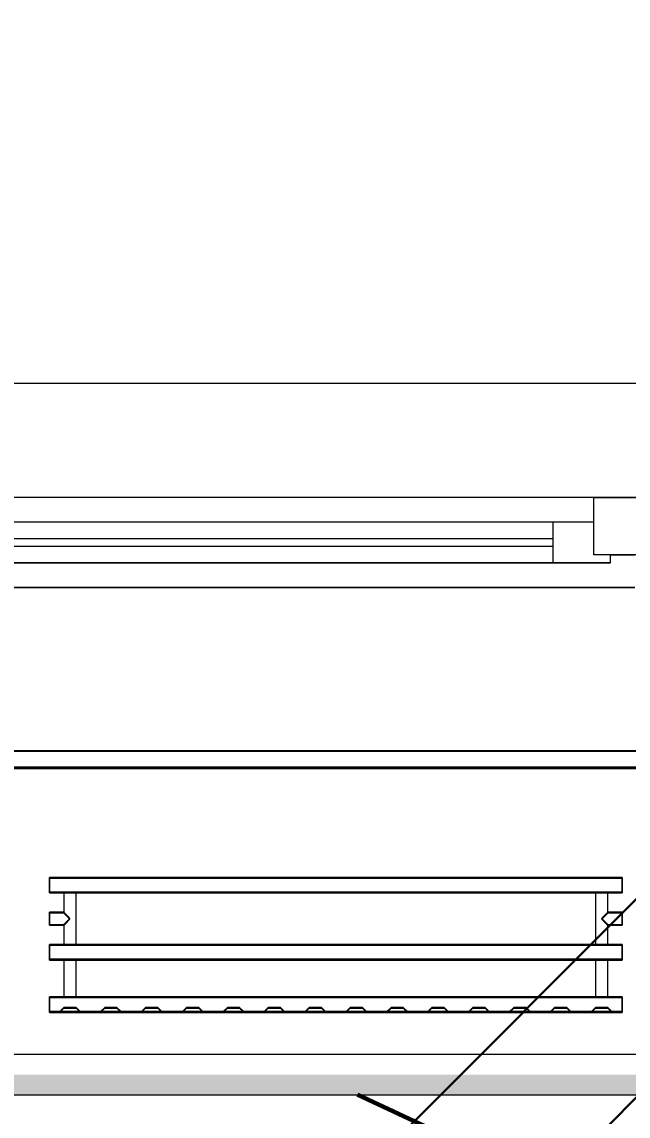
# Model space of a CAD drawing. Header units: millimetres. Extents: x -164500 to 426394, y -23753 to 102118.
# Drawn here: x 197663 to 198404, y 26452 to 27791 of the extents above; entities that cross this region are included whole.
import ezdxf
from ezdxf import colors
from ezdxf.entities.mleader import LeaderData, LeaderLine
from ezdxf.math import Vec2, Vec3

# ---------------------------------------------------------------- set-up
doc = ezdxf.new("R2010")
doc.units = ezdxf.units.MM
for name, color, linetype, lineweight in [('0) шлифовка', 5, 'Continuous', 60), ('5.1) Л-4  Линолеум спортзал', 140, 'Continuous', 30), ('5.3) Линолем обрезка', 100, 'Continuous', 30), ('9.1) Рулон', 30, 'Continuous', 30), ('A-GLAZ', 7, 'Continuous', 9), ('A-GLAZ-1', 7, 'Continuous', 5), ('A-WALL', 7, 'Continuous', 5), ('I-WALL', 7, 'Continuous', 5)]:
    doc.layers.add(name, color=color, linetype=linetype, lineweight=lineweight)
doc.layers.add('2) защита вин плитк', color=6, linetype='Continuous')
doc.layers.add('3.2.1) Нал-ой пол 4 вып', color=3, linetype='Continuous')
doc.layers.add('A-AREA-PATT-2', color=7, linetype='Continuous', lineweight=5, true_color=0xcde0ef, transparency=1)
doc.layers.add('M-EQPM-1', color=7, linetype='Continuous', lineweight=9, true_color=0xb2b2b2)
doc.styles.get("Standard").update_dxf_attribs({"font": 'ГОСТ тип А.ttf'})
doc.styles.add('СПДС', font='ГОСТ тип А.ttf', dxfattribs={"width": 0.9})
doc.dimstyles.new('ISO-25', dxfattribs={"dimtxt": 2.5, "dimasz": 2.5, "dimexe": 1.25, "dimexo": 0.625, "dimtad": 1, "dimtxsty": 'Standard', "dimcen": 2.5, "dimadec": 0, "dimazin": 0, "dimtfac": 1, "dimtmove": 0, "dimatfit": 3, "dimfxl": 1, "dimarcsym": 0})
pattern_1 = [(45, (205553.1, 26879), (-1347.04, 1347.04), [])]

# ---------------------------------------------------------------- blocks, each defined once
blk = doc.blocks.new('radiator_prado_classic_z_tip_30_po exemplyaru - Classic Z Тип 30-500-V454-Объем проектирования 2 этажа')
at = {"layer": 'M-EQPM-1'}
for p, q in [((0, 228), (0, 210)), ((700, 228), (0, 228)), ((0, 210), (0, 228)), ((0, 228), (12.5, 228)), ((12.5, 228), (37.5, 228)), ((37.5, 228), (12.5, 228)), ((12.5, 228), (37.5, 228)), ((12.5, 228), (17.5, 223)), ((12.5, 228), (17.5, 223)), ((32.5, 223), (37.5, 228)), ((37.5, 228), (32.5, 223)), ((37.5, 228), (62.5, 228)), ((62.5, 228), (87.5, 228)), ((87.5, 228), (62.5, 228)), ((62.5, 228), (87.5, 228)), ((62.5, 228), (67.5, 223)), ((62.5, 228), (67.5, 223)), ((82.5, 223), (87.5, 228)), ((87.5, 228), (82.5, 223)), ((87.5, 228), (112.5, 228)), ((112.5, 228), (137.5, 228)), ((137.5, 228), (112.5, 228)), ((112.5, 228), (137.5, 228)), ((112.5, 228), (117.5, 223)), ((112.5, 228), (117.5, 223)), ((132.5, 223), (137.5, 228)), ((137.5, 228), (132.5, 223)), ((137.5, 228), (162.5, 228)), ((162.5, 228), (187.5, 228)), ((187.5, 228), (162.5, 228)), ((162.5, 228), (187.5, 228)), ((162.5, 228), (167.5, 223)), ((162.5, 228), (167.5, 223)), ((182.5, 223), (187.5, 228)), ((187.5, 228), (182.5, 223)), ((187.5, 228), (212.5, 228)), ((212.5, 228), (237.5, 228)), ((237.5, 228), (212.5, 228)), ((212.5, 228), (237.5, 228)), ((212.5, 228), (217.5, 223)), ((212.5, 228), (217.5, 223)), ((232.5, 223), (237.5, 228)), ((237.5, 228), (232.5, 223)), ((237.5, 228), (262.5, 228)), ((262.5, 228), (287.5, 228)), ((287.5, 228), (262.5, 228)), ((262.5, 228), (287.5, 228)), ((262.5, 228), (267.5, 223)), ((262.5, 228), (267.5, 223)), ((282.5, 223), (287.5, 228)), ((287.5, 228), (282.5, 223)), ((287.5, 228), (312.5, 228)), ((312.5, 228), (337.5, 228)), ((337.5, 228), (312.5, 228)), ((312.5, 228), (337.5, 228)), ((312.5, 228), (317.5, 223)), ((312.5, 228), (317.5, 223)), ((332.5, 223), (337.5, 228)), ((337.5, 228), (332.5, 223)), ((337.5, 228), (362.5, 228)), ((362.5, 228), (387.5, 228)), ((387.5, 228), (362.5, 228)), ((362.5, 228), (387.5, 228)), ((362.5, 228), (367.5, 223)), ((362.5, 228), (367.5, 223)), ((382.5, 223), (387.5, 228)), ((387.5, 228), (382.5, 223)), ((387.5, 228), (412.5, 228)), ((412.5, 228), (437.5, 228)), ((437.5, 228), (412.5, 228)), ((412.5, 228), (437.5, 228)), ((412.5, 228), (417.5, 223)), ((412.5, 228), (417.5, 223)), ((432.5, 223), (437.5, 228)), ((437.5, 228), (432.5, 223)), ((437.5, 228), (462.5, 228)), ((462.5, 228), (487.5, 228)), ((487.5, 228), (462.5, 228)), ((462.5, 228), (487.5, 228)), ((462.5, 228), (467.5, 223)), ((462.5, 228), (467.5, 223)), ((482.5, 223), (487.5, 228)), ((487.5, 228), (482.5, 223)), ((487.5, 228), (512.5, 228)), ((512.5, 228), (537.5, 228)), ((537.5, 228), (512.5, 228)), ((512.5, 228), (537.5, 228)), ((512.5, 228), (517.5, 223)), ((512.5, 228), (517.5, 223)), ((532.5, 223), (537.5, 228)), ((537.5, 228), (532.5, 223)), ((537.5, 228), (562.5, 228)), ((562.5, 228), (587.5, 228)), ((587.5, 228), (562.5, 228)), ((562.5, 228), (587.5, 228)), ((562.5, 228), (567.5, 223)), ((562.5, 228), (567.5, 223)), ((582.5, 223), (587.5, 228)), ((587.5, 228), (582.5, 223)), ((587.5, 228), (612.5, 228)), ((612.5, 228), (637.5, 228)), ((637.5, 228), (612.5, 228)), ((612.5, 228), (637.5, 228)), ((612.5, 228), (617.5, 223)), ((617.5, 223), (612.5, 228)), ((632.5, 223), (637.5, 228)), ((637.5, 228), (632.5, 223)), ((637.5, 228), (662.5, 228)), ((662.5, 228), (687.5, 228)), ((687.5, 228), (662.5, 228)), ((662.5, 228), (687.5, 228)), ((662.5, 228), (667.5, 223)), ((662.5, 228), (667.5, 223)), ((682.5, 223), (687.5, 228)), ((687.5, 228), (682.5, 223)), ((687.5, 228), (700, 228)), ((700, 210), (700, 228)), ((700, 228), (700, 210)), ((32.5, 223), (17.5, 223)), ((17.5, 223), (32.5, 223)), ((82.5, 223), (67.5, 223)), ((67.5, 223), (82.5, 223)), ((132.5, 223), (117.5, 223)), ((117.5, 223), (132.5, 223)), ((182.5, 223), (167.5, 223)), ((167.5, 223), (182.5, 223)), ((232.5, 223), (217.5, 223)), ((217.5, 223), (232.5, 223)), ((282.5, 223), (267.5, 223)), ((267.5, 223), (282.5, 223)), ((332.5, 223), (317.5, 223)), ((317.5, 223), (332.5, 223)), ((382.5, 223), (367.5, 223)), ((367.5, 223), (382.5, 223)), ((432.5, 223), (417.5, 223)), ((417.5, 223), (432.5, 223)), ((482.5, 223), (467.5, 223)), ((467.5, 223), (482.5, 223)), ((532.5, 223), (517.5, 223)), ((517.5, 223), (532.5, 223)), ((582.5, 223), (567.5, 223)), ((567.5, 223), (582.5, 223)), ((632.5, 223), (617.5, 223)), ((617.5, 223), (632.5, 223)), ((682.5, 223), (667.5, 223)), ((667.5, 223), (682.5, 223)), ((0, 210), (700, 210)), ((17.8, 210), (0, 210)), ((17.5, 210), (17.5, 164)), ((17.5, 210), (17.5, 164)), ((17.8, 210), (17.5, 210)), ((17.5, 210), (17.8, 210)), ((17.8, 210), (17.5, 210)), ((17.5, 210), (23.1, 210)), ((31.5, 210), (17.8, 210)), ((17.8, 210), (32.2, 210)), ((32.2, 210), (17.8, 210)), ((23.1, 210), (32.5, 210)), ((32.2, 210), (31.5, 210)), ((32.5, 210), (32.2, 210)), ((32.2, 210), (32.5, 210)), ((32.5, 210), (32.2, 210)), ((667.8, 210), (32.2, 210)), ((32.5, 164), (32.5, 210)), ((32.5, 164), (32.5, 210)), ((667.5, 210), (667.5, 164)), ((667.5, 210), (667.5, 164)), ((667.8, 210), (667.5, 210)), ((667.5, 210), (676.9, 210)), ((667.8, 210), (667.5, 210)), ((667.5, 210), (667.8, 210)), ((682.2, 210), (667.8, 210)), ((682.2, 210), (667.8, 210)), ((667.8, 210), (682.2, 210)), ((676.9, 210), (682.5, 210)), ((682.5, 210), (682.2, 210)), ((682.5, 210), (682.2, 210)), ((682.2, 210), (682.5, 210)), ((700, 210), (682.2, 210)), ((682.5, 164), (682.5, 210)), ((682.5, 164), (682.5, 210)), ((700, 164), (0, 164)), ((0, 164), (0, 146)), ((0, 146), (0, 164)), ((0, 164), (17.8, 164)), ((17.8, 164), (17.5, 164)), ((17.5, 164), (17.8, 164)), ((17.8, 164), (17.5, 164)), ((17.5, 164), (26.9, 164)), ((25, 164), (17.8, 164)), ((17.8, 164), (32.2, 164)), ((32.2, 164), (17.8, 164)), ((26.9, 164), (25, 164)), ((28.7, 164), (26.9, 164)), ((26.9, 164), (32.5, 164)), ((31.5, 164), (28.7, 164)), ((32.2, 164), (31.5, 164)), ((32.5, 164), (32.2, 164)), ((32.2, 164), (32.5, 164)), ((32.5, 164), (32.2, 164)), ((32.2, 164), (667.8, 164)), ((667.8, 164), (667.5, 164)), ((667.5, 164), (682.5, 164)), ((667.8, 164), (667.5, 164)), ((667.5, 164), (667.8, 164)), ((682.2, 164), (667.8, 164)), ((682.2, 164), (667.8, 164)), ((667.8, 164), (682.2, 164)), ((682.5, 164), (682.2, 164)), ((682.5, 164), (682.2, 164)), ((682.2, 164), (682.5, 164)), ((682.2, 164), (700, 164)), ((700, 146), (700, 164)), ((700, 164), (700, 146)), ((0, 146), (700, 146)), ((18.5, 146), (0, 146)), ((17.5, 146), (17.5, 121.5)), ((17.5, 146), (17.5, 121.5)), ((17.5, 146), (18.5, 146)), ((17.8, 146), (17.5, 146)), ((17.5, 146), (18.5, 146)), ((17.8, 146), (17.5, 146)), ((18.5, 146), (17.8, 146)), ((32.2, 146), (17.8, 146)), ((18.5, 146), (32.2, 146)), ((32.2, 146), (18.5, 146)), ((18.5, 146), (32.2, 146)), ((32.2, 146), (32.5, 146)), ((32.5, 146), (32.2, 146)), ((32.2, 146), (32.5, 146)), ((32.5, 146), (32.2, 146)), ((667.8, 146), (32.2, 146)), ((32.5, 82), (32.5, 146)), ((32.5, 82), (32.5, 146)), ((667.5, 146), (667.5, 82)), ((667.5, 146), (667.5, 82)), ((667.5, 146), (667.8, 146)), ((682.2, 146), (667.5, 146)), ((667.5, 146), (667.8, 146)), ((667.8, 146), (667.5, 146)), ((667.8, 146), (681.5, 146)), ((667.8, 146), (681.5, 146)), ((681.5, 146), (667.8, 146)), ((681.5, 146), (682.5, 146)), ((681.5, 146), (682.5, 146)), ((682.5, 146), (681.5, 146)), ((700, 146), (681.5, 146)), ((682.5, 146), (682.2, 146)), ((682.5, 121.5), (682.5, 146)), ((682.5, 121.5), (682.5, 146)), ((17.5, 121.5), (0, 121.5)), ((17.5, 121.5), (0, 121.5)), ((0, 121.5), (0, 120.5)), ((0, 106.5), (0, 121.5)), ((0, 120.5), (0, 108.7)), ((0, 120.5), (0, 119.3)), ((0, 114), (0, 120.5)), ((0, 120.5), (0, 120.5)), ((700, 121.5), (682.5, 121.5)), ((700, 121.5), (682.5, 121.5)), ((700, 121.5), (700, 106.5)), ((700, 120.5), (700, 121.5)), ((700, 121.5), (700, 120.5)), ((700, 120.5), (700, 121.5)), ((700, 107.5), (700, 120.5)), ((700, 120.5), (700, 107.5)), ((700, 107.5), (700, 120.5)), ((0, 119.3), (0, 117.8)), ((0, 117.8), (0, 114)), ((0, 114), (0, 110.3)), ((0, 107.5), (0, 114)), ((0, 110.3), (0, 108.7)), ((0, 108.7), (0, 107.5)), ((0, 108.7), (0, 107.5)), ((0, 107.5), (0, 106.5)), ((0, 107.5), (0, 107.5)), ((700, 106.5), (700, 107.5)), ((700, 107.5), (700, 106.5)), ((700, 106.5), (700, 107.5)), ((0, 106.5), (17.5, 106.5)), ((0, 106.5), (17.5, 106.5)), ((17.5, 106.5), (17.5, 82)), ((17.5, 106.5), (17.5, 82)), ((682.5, 82), (682.5, 106.5)), ((682.5, 106.5), (700, 106.5)), ((682.5, 82), (682.5, 106.5)), ((682.5, 106.5), (700, 106.5)), ((700, 82), (0, 82)), ((0, 82), (0, 64)), ((0, 64), (0, 82)), ((0, 82), (18.5, 82)), ((18.5, 82), (17.5, 82)), ((17.5, 82), (18.5, 82)), ((18.5, 82), (17.5, 82)), ((17.5, 82), (21.3, 82)), ((32.2, 82), (18.5, 82)), ((18.5, 82), (32.2, 82)), ((32.2, 82), (18.5, 82)), ((21.3, 82), (32.5, 82)), ((32.5, 82), (32.2, 82)), ((32.2, 82), (32.5, 82)), ((32.5, 82), (32.2, 82)), ((32.2, 82), (667.8, 82)), ((667.8, 82), (667.5, 82)), ((667.5, 82), (682.5, 82)), ((667.8, 82), (667.5, 82)), ((667.5, 82), (667.8, 82)), ((681.5, 82), (667.8, 82)), ((681.5, 82), (667.8, 82)), ((667.8, 82), (681.5, 82)), ((682.5, 82), (681.5, 82)), ((682.5, 82), (681.5, 82)), ((681.5, 82), (682.5, 82)), ((681.5, 82), (700, 82)), ((700, 64), (700, 82)), ((700, 82), (700, 64)), ((700, 64), (0, 64)), ((0, 64), (700, 64))]:
    blk.add_line(p, q, dxfattribs=at)
for points, knots in [([(18.5, 120.5), (18.4, 120.6), (18.3, 120.7), (18.1, 120.9), (17.9, 121.1), (17.8, 121.2), (17.7, 121.3), (17.5, 121.5), (17.5, 121.5), (17.5, 121.5)], [0.7142857, 0.7142857, 0.7142857, 0.7142857, 0.75, 0.7857143, 0.8214286, 0.8571429, 0.8928571, 0.9285714, 1, 1, 1, 1]), ([(17.5, 121.5), (17.5, 121.5), (17.5, 121.5), (17.7, 121.3), (17.8, 121.2), (17.9, 121.1), (18.1, 120.9), (18.3, 120.7), (18.4, 120.6), (18.5, 120.5)], [0, 0, 0, 0, 0.0714286, 0.1071429, 0.1428571, 0.1785714, 0.2142857, 0.25, 0.2857143, 0.2857143, 0.2857143, 0.2857143]), ([(17.5, 121.5), (17.5, 121.5), (17.5, 121.5), (17.7, 121.3), (17.8, 121.2), (17.9, 121.1), (18.1, 120.9), (18.3, 120.7), (18.4, 120.6), (18.5, 120.5)], [0, 0, 0, 0, 0.0714286, 0.1071429, 0.1428571, 0.1785714, 0.2142857, 0.25, 0.2857143, 0.2857143, 0.2857143, 0.2857143]), ([(25, 114), (24.5, 114.5), (23.6, 115.4), (22.4, 116.6), (21.6, 117.4), (21.1, 117.9), (20.8, 118.2), (20.5, 118.5), (20.2, 118.8), (19.8, 119.1), (19.6, 119.4), (19.3, 119.7), (19, 120), (18.7, 120.3), (18.5, 120.5), (18.3, 120.7), (18.1, 120.9), (17.9, 121.1), (17.8, 121.2), (17.7, 121.3), (17.5, 121.5), (17.5, 121.5), (17.5, 121.5)], [0, 0, 0, 0, 0.142857, 0.285714, 0.357143, 0.392857, 0.428571, 0.464286, 0.5, 0.535714, 0.571429, 0.607143, 0.642857, 0.678571, 0.714286, 0.75, 0.785714, 0.821429, 0.857143, 0.892857, 0.928571, 1, 1, 1, 1]), ([(675, 114), (675.5, 114.5), (676.4, 115.4), (677.6, 116.6), (678.4, 117.4), (678.9, 117.9), (679.2, 118.2), (679.5, 118.5), (679.8, 118.8), (680.1, 119.2), (680.4, 119.4), (680.7, 119.7), (681, 120), (681.3, 120.3), (681.5, 120.5), (681.7, 120.7), (681.9, 120.9), (682.1, 121.1), (682.2, 121.2), (682.3, 121.3), (682.5, 121.5), (682.5, 121.5), (682.5, 121.5)], [0, 0, 0, 0, 0.142857, 0.285714, 0.357143, 0.392857, 0.428571, 0.464286, 0.5, 0.535714, 0.571429, 0.607143, 0.642857, 0.678571, 0.714286, 0.75, 0.785714, 0.821429, 0.857143, 0.892857, 0.928571, 1, 1, 1, 1]), ([(682.5, 121.5), (682.5, 121.5), (682.5, 121.5), (682.3, 121.3), (682.2, 121.2), (682.1, 121.1), (681.9, 120.9), (681.7, 120.7), (681.6, 120.6), (681.5, 120.5)], [0, 0, 0, 0, 0.0714286, 0.1071429, 0.1428571, 0.1785714, 0.2142857, 0.25, 0.2857143, 0.2857143, 0.2857143, 0.2857143]), ([(682.5, 121.5), (682.5, 121.5), (682.5, 121.5), (682.3, 121.3), (682.2, 121.2), (682.1, 121.1), (681.9, 120.9), (681.7, 120.7), (681.6, 120.6), (681.5, 120.5)], [0, 0, 0, 0, 0.0714286, 0.1071429, 0.1428571, 0.1785714, 0.2142857, 0.25, 0.2857143, 0.2857143, 0.2857143, 0.2857143]), ([(681.5, 120.5), (681.6, 120.6), (681.7, 120.7), (681.9, 120.9), (682.1, 121.1), (682.2, 121.2), (682.3, 121.3), (682.5, 121.5), (682.5, 121.5), (682.5, 121.5)], [0.7142857, 0.7142857, 0.7142857, 0.7142857, 0.75, 0.7857143, 0.8214286, 0.8571429, 0.8928571, 0.9285714, 1, 1, 1, 1]), ([(17.5, 106.5), (17.5, 106.5), (17.5, 106.5), (17.7, 106.7), (17.8, 106.8), (17.9, 106.9), (18.1, 107.1), (18.3, 107.3), (18.5, 107.5), (18.7, 107.7), (19, 108), (19.3, 108.3), (19.6, 108.6), (19.8, 108.9), (20.3, 109.3), (20.7, 109.7), (21.1, 110.1), (21.6, 110.6), (22.4, 111.4), (23.6, 112.6), (24.5, 113.5), (25, 114)], [0, 0, 0, 0, 0.071429, 0.107143, 0.142857, 0.178571, 0.214286, 0.25, 0.285714, 0.321429, 0.357143, 0.392857, 0.428571, 0.464286, 0.5, 0.571429, 0.607143, 0.642857, 0.714286, 0.857143, 1, 1, 1, 1]), ([(17.5, 106.5), (17.5, 106.5), (17.5, 106.5), (17.7, 106.7), (17.8, 106.8), (17.9, 106.9), (18.1, 107.1), (18.3, 107.3), (18.4, 107.4), (18.5, 107.5)], [0, 0, 0, 0, 0.0714286, 0.1071429, 0.1428571, 0.1785714, 0.2142857, 0.25, 0.2857143, 0.2857143, 0.2857143, 0.2857143]), ([(18.5, 107.5), (18.4, 107.4), (18.3, 107.3), (18.1, 107.1), (17.9, 106.9), (17.8, 106.8), (17.7, 106.7), (17.5, 106.5), (17.5, 106.5), (17.5, 106.5)], [0.7142857, 0.7142857, 0.7142857, 0.7142857, 0.75, 0.7857143, 0.8214286, 0.8571429, 0.8928571, 0.9285714, 1, 1, 1, 1]), ([(18.5, 107.5), (18.4, 107.4), (18.3, 107.3), (18.1, 107.1), (17.9, 106.9), (17.8, 106.8), (17.7, 106.7), (17.5, 106.5), (17.5, 106.5), (17.5, 106.5)], [0.7142857, 0.7142857, 0.7142857, 0.7142857, 0.75, 0.7857143, 0.8214286, 0.8571429, 0.8928571, 0.9285714, 1, 1, 1, 1]), ([(22.1, 116.9), (21.9, 117.1), (21.6, 117.4), (21.1, 117.9), (20.8, 118.2), (20.5, 118.5), (20.2, 118.8), (19.9, 119.2), (19.7, 119.3), (19.6, 119.4)], [0.2857143, 0.2857143, 0.2857143, 0.2857143, 0.3571429, 0.3928571, 0.4285714, 0.4642857, 0.5, 0.5357143, 0.5714286, 0.5714286, 0.5714286, 0.5714286]), ([(19.6, 119.4), (19.7, 119.3), (19.9, 119.2), (20.3, 118.7), (20.7, 118.3), (21.1, 117.9), (21.6, 117.4), (21.9, 117.1), (22.1, 116.9)], [0.4285714, 0.4285714, 0.4285714, 0.4285714, 0.4642857, 0.5, 0.5714286, 0.6071429, 0.6428571, 0.7142857, 0.7142857, 0.7142857, 0.7142857]), ([(19.6, 119.4), (19.7, 119.3), (19.8, 119.1), (20.3, 118.7), (20.7, 118.3), (21.1, 117.9), (21.6, 117.4), (21.9, 117.1), (22.1, 116.9)], [0.4285714, 0.4285714, 0.4285714, 0.4285714, 0.4642857, 0.5, 0.5714286, 0.6071429, 0.6428571, 0.7142857, 0.7142857, 0.7142857, 0.7142857]), ([(19.6, 108.6), (19.7, 108.7), (19.9, 108.8), (20.3, 109.3), (20.7, 109.7), (21.1, 110.1), (21.6, 110.6), (21.9, 110.9), (22.1, 111.1)], [0.4285714, 0.4285714, 0.4285714, 0.4285714, 0.4642857, 0.5, 0.5714286, 0.6071429, 0.6428571, 0.7142857, 0.7142857, 0.7142857, 0.7142857]), ([(22.1, 111.1), (21.9, 110.9), (21.6, 110.6), (21.1, 110.1), (20.8, 109.8), (20.5, 109.5), (20.2, 109.2), (19.9, 108.8), (19.7, 108.7), (19.6, 108.6)], [0.2857143, 0.2857143, 0.2857143, 0.2857143, 0.3571429, 0.3928571, 0.4285714, 0.4642857, 0.5, 0.5357143, 0.5714286, 0.5714286, 0.5714286, 0.5714286]), ([(22.1, 111.1), (21.9, 110.9), (21.6, 110.6), (21.1, 110.1), (20.8, 109.8), (20.5, 109.5), (20.2, 109.2), (19.8, 108.9), (19.7, 108.7), (19.6, 108.6)], [0.2857143, 0.2857143, 0.2857143, 0.2857143, 0.3571429, 0.3928571, 0.4285714, 0.4642857, 0.5, 0.5357143, 0.5714286, 0.5714286, 0.5714286, 0.5714286]), ([(682.5, 106.5), (682.5, 106.5), (682.5, 106.5), (682.3, 106.7), (682.2, 106.8), (682.1, 106.9), (681.9, 107.1), (681.7, 107.3), (681.5, 107.5), (681.3, 107.7), (681, 108), (680.7, 108.3), (680.4, 108.6), (680.1, 108.8), (679.7, 109.3), (679.3, 109.7), (678.9, 110.1), (678.4, 110.6), (677.6, 111.4), (676.4, 112.6), (675.5, 113.5), (675, 114)], [0, 0, 0, 0, 0.071429, 0.107143, 0.142857, 0.178571, 0.214286, 0.25, 0.285714, 0.321429, 0.357143, 0.392857, 0.428571, 0.464286, 0.5, 0.571429, 0.607143, 0.642857, 0.714286, 0.857143, 1, 1, 1, 1]), ([(680.4, 119.4), (680.3, 119.3), (680.1, 119.2), (679.7, 118.7), (679.3, 118.3), (678.9, 117.9), (678.4, 117.4), (678.1, 117.1), (677.9, 116.9)], [0.4285714, 0.4285714, 0.4285714, 0.4285714, 0.4642857, 0.5, 0.5714286, 0.6071429, 0.6428571, 0.7142857, 0.7142857, 0.7142857, 0.7142857]), ([(677.9, 116.9), (678.1, 117.1), (678.4, 117.4), (678.9, 117.9), (679.2, 118.2), (679.5, 118.5), (679.8, 118.8), (680.1, 119.2), (680.3, 119.3), (680.4, 119.4)], [0.2857143, 0.2857143, 0.2857143, 0.2857143, 0.3571429, 0.3928571, 0.4285714, 0.4642857, 0.5, 0.5357143, 0.5714286, 0.5714286, 0.5714286, 0.5714286]), ([(679.2, 118.2), (679.1, 118.1), (678.9, 117.9), (678.4, 117.4), (678.1, 117.1), (677.9, 116.9)], [0.5714286, 0.5714286, 0.5714286, 0.5714286, 0.6071429, 0.6428571, 0.7142857, 0.7142857, 0.7142857, 0.7142857]), ([(677.9, 111.1), (678.1, 110.9), (678.4, 110.6), (678.9, 110.1), (679.2, 109.8), (679.5, 109.5), (679.8, 109.2), (680.1, 108.8), (680.3, 108.7), (680.4, 108.6)], [0.2857143, 0.2857143, 0.2857143, 0.2857143, 0.3571429, 0.3928571, 0.4285714, 0.4642857, 0.5, 0.5357143, 0.5714286, 0.5714286, 0.5714286, 0.5714286]), ([(677.9, 111.1), (678.1, 110.9), (678.4, 110.6), (678.9, 110.1), (679.1, 109.9), (679.2, 109.8)], [0.2857143, 0.2857143, 0.2857143, 0.2857143, 0.3571429, 0.3928571, 0.4285714, 0.4285714, 0.4285714, 0.4285714]), ([(680.4, 108.6), (680.3, 108.7), (680.1, 108.8), (679.7, 109.3), (679.3, 109.7), (678.9, 110.1), (678.4, 110.6), (678.1, 110.9), (677.9, 111.1)], [0.4285714, 0.4285714, 0.4285714, 0.4285714, 0.4642857, 0.5, 0.5714286, 0.6071429, 0.6428571, 0.7142857, 0.7142857, 0.7142857, 0.7142857]), ([(680.4, 119.4), (680.3, 119.3), (680.1, 119.2), (679.7, 118.7), (679.4, 118.4), (679.2, 118.2)], [0.4285714, 0.4285714, 0.4285714, 0.4285714, 0.4642857, 0.5, 0.5714286, 0.5714286, 0.5714286, 0.5714286]), ([(681.5, 107.5), (681.6, 107.4), (681.7, 107.3), (681.9, 107.1), (682.1, 106.9), (682.2, 106.8), (682.3, 106.7), (682.5, 106.5), (682.5, 106.5), (682.5, 106.5)], [0.7142857, 0.7142857, 0.7142857, 0.7142857, 0.75, 0.7857143, 0.8214286, 0.8571429, 0.8928571, 0.9285714, 1, 1, 1, 1]), ([(681.5, 107.5), (681.6, 107.4), (681.7, 107.3), (681.9, 107.1), (682.1, 106.9), (682.2, 106.8), (682.3, 106.7), (682.5, 106.5), (682.5, 106.5), (682.5, 106.5)], [0.7142857, 0.7142857, 0.7142857, 0.7142857, 0.75, 0.7857143, 0.8214286, 0.8571429, 0.8928571, 0.9285714, 1, 1, 1, 1]), ([(682.5, 106.5), (682.5, 106.5), (682.5, 106.5), (682.3, 106.7), (682.2, 106.8), (682.1, 106.9), (681.9, 107.1), (681.7, 107.3), (681.6, 107.4), (681.5, 107.5)], [0, 0, 0, 0, 0.0714286, 0.1071429, 0.1428571, 0.1785714, 0.2142857, 0.25, 0.2857143, 0.2857143, 0.2857143, 0.2857143])]:
    blk.add_open_spline(points, degree=3, knots=knots, dxfattribs=at)
for points in [[(19.6, 119.4), (19.5, 119.5), (19.3, 119.7), (19, 120), (18.7, 120.3), (18.6, 120.4), (18.5, 120.5)], [(18.5, 120.5), (18.6, 120.4), (18.7, 120.3), (19, 120), (19.3, 119.7), (19.5, 119.5), (19.6, 119.4)], [(18.5, 120.5), (18.6, 120.4), (18.7, 120.3), (19, 120), (19.3, 119.7), (19.5, 119.5), (19.6, 119.4)], [(681.5, 120.5), (681.4, 120.4), (681.3, 120.3), (681, 120), (680.7, 119.7), (680.5, 119.5), (680.4, 119.4)], [(681.5, 120.5), (681.4, 120.4), (681.3, 120.3), (681, 120), (680.7, 119.7), (680.5, 119.5), (680.4, 119.4)], [(680.4, 119.4), (680.5, 119.5), (680.7, 119.7), (681, 120), (681.3, 120.3), (681.4, 120.4), (681.5, 120.5)], [(18.5, 107.5), (18.6, 107.6), (18.7, 107.7), (19, 108), (19.3, 108.3), (19.5, 108.5), (19.6, 108.6)], [(19.6, 108.6), (19.5, 108.5), (19.3, 108.3), (19, 108), (18.7, 107.7), (18.6, 107.6), (18.5, 107.5)], [(19.6, 108.6), (19.5, 108.5), (19.3, 108.3), (19, 108), (18.7, 107.7), (18.6, 107.6), (18.5, 107.5)], [(25, 114), (24.5, 114.5), (23.6, 115.4), (22.6, 116.4), (22.1, 116.9)], [(22.1, 116.9), (22.6, 116.4), (23.6, 115.4), (24.5, 114.5), (25, 114)], [(22.1, 116.9), (22.6, 116.4), (23.6, 115.4), (24.5, 114.5), (25, 114)], [(22.1, 111.1), (22.6, 111.6), (23.6, 112.6), (24.5, 113.5), (25, 114)], [(25, 114), (24.5, 113.5), (23.6, 112.6), (22.6, 111.6), (22.1, 111.1)], [(25, 114), (24.5, 113.5), (23.6, 112.6), (22.6, 111.6), (22.1, 111.1)], [(677.9, 116.9), (677.4, 116.4), (676.4, 115.4), (675.5, 114.5), (675, 114)], [(677.9, 116.9), (677.4, 116.4), (676.4, 115.4), (675.5, 114.5), (675, 114)], [(675, 114), (675.5, 114.5), (676.4, 115.4), (677.4, 116.4), (677.9, 116.9)], [(675, 114), (675.5, 113.5), (676.4, 112.6), (677.4, 111.6), (677.9, 111.1)], [(675, 114), (675.5, 113.5), (676.4, 112.6), (677.4, 111.6), (677.9, 111.1)], [(677.9, 111.1), (677.4, 111.6), (676.4, 112.6), (675.5, 113.5), (675, 114)], [(679.2, 109.8), (679.3, 109.7), (679.5, 109.5), (679.8, 109.2), (680.1, 108.8), (680.3, 108.7), (680.4, 108.6)], [(680.4, 108.6), (680.5, 108.5), (680.7, 108.3), (681, 108), (681.3, 107.7), (681.4, 107.6), (681.5, 107.5)], [(680.4, 108.6), (680.5, 108.5), (680.7, 108.3), (681, 108), (681.3, 107.7), (681.4, 107.6), (681.5, 107.5)], [(681.5, 107.5), (681.4, 107.6), (681.3, 107.7), (681, 108), (680.7, 108.3), (680.5, 108.5), (680.4, 108.6)]]:
    blk.add_open_spline(points, degree=3, dxfattribs=at)
blk = doc.blocks.new('120_Окно_СКБ_1Ст - 120_Окно_СКБ_1Ст 900х2500_h_-19906774-Объем проектирования 2 этажа')
at = {"layer": 'A-GLAZ'}
for p, q in [((-450, -75), (-450, -5)), ((-450, -5), (-380, -5)), ((-380, -5), (-380, -75)), ((380, -75), (380, -5)), ((380, -5), (450, -5)), ((450, -5), (450, -75)), ((380, -35), (-380, -35)), ((-380, -35), (-380, -75)), ((-330, -85), (-330, -35)), ((330, -85), (330, -35)), ((380, -75), (380, -35)), ((-380, -75), (-450, -75)), ((-380, -75), (-400, -75)), ((-400, -75), (-400, -85)), ((450, -75), (380, -75)), ((400, -75), (380, -75)), ((400, -85), (400, -75)), ((-400, -85), (400, -85)), ((400, -85), (-400, -85))]:
    blk.add_line(p, q, dxfattribs=at)
at = {"layer": 'A-GLAZ-1'}
for p, q in [((450, -5), (-450, -5)), ((-330, -55), (330, -55)), ((330, -65), (-330, -65)), ((-430, -75), (-400, -75)), ((400, -75), (430, -75))]:
    blk.add_line(p, q, dxfattribs=at)
blk = doc.blocks.new('_Oblique')
at = {"color": 0, "linetype": 'ByBlock', "lineweight": -2}
blk.add_line((-0.5, -0.5), (0.5, 0.5), dxfattribs=at)
blk = doc.blocks.new('*D1709')
at = {"layer": '5.3) Линолем обрезка', "color": 0, "lineweight": -2, "transparency": 16777216}
for p, q in [((191152.1, 23299.7), (191152.1, 29553.5)), ((191152.1, 29552.2), (215332.1, 29552.2)), ((215332.1, 23299.7), (215332.1, 29553.5))]:
    blk.add_line(p, q, dxfattribs=at)
at = {"layer": 'Defpoints', "color": 0, "transparency": 16777216}
for p in [(215332.1, 29552.2), (191152.1, 23299.1), (215332.1, 23299.1)]:
    blk.add_point(p, dxfattribs=at)
at = {"layer": '5.3) Линолем обрезка', "color": 0, "lineweight": -2, "transparency": 16777216, "xscale": 600, "yscale": 600, "zscale": 600, "rotation": 180}
blk.add_blockref('_Oblique', (191152.1, 29552.2), dxfattribs=at)
at = {"layer": '5.3) Линолем обрезка', "color": 0, "lineweight": -2, "transparency": 16777216, "xscale": 600, "yscale": 600, "zscale": 600}
blk.add_blockref('_Oblique', (215332.1, 29552.2), dxfattribs=at)
at = {"layer": '5.3) Линолем обрезка', "color": 0, "transparency": 16777216, "insert": (203242.1, 29852.8), "char_height": 600, "attachment_point": 5}
blk.add_mtext('24140', dxfattribs=at)
blk = doc.blocks.new('*D1710')
at = {"layer": '5.3) Линолем обрезка', "color": 0, "lineweight": -2, "transparency": 16777216}
for p, q in [((191532.7, 26899.1), (201952.4, 26899.1)), ((201951.1, 11899.1), (201951.1, 26899.1)), ((191532.7, 11899.1), (201952.4, 11899.1))]:
    blk.add_line(p, q, dxfattribs=at)
at = {"layer": 'Defpoints', "color": 0, "transparency": 16777216}
for p in [(191532.1, 26899.1), (201951.1, 26899.1), (191532.1, 11899.1)]:
    blk.add_point(p, dxfattribs=at)
at = {"layer": '5.3) Линолем обрезка', "color": 0, "lineweight": -2, "transparency": 16777216, "xscale": 600, "yscale": 600, "zscale": 600}
for p, rotation in [((201951.1, 26899.1), 90), ((201951.1, 11899.1), 270)]:
    blk.add_blockref('_Oblique', p, dxfattribs=dict(at, rotation=rotation))
at = {"layer": '5.3) Линолем обрезка', "color": 0, "transparency": 16777216, "insert": (201650.5, 19399.1), "char_height": 600, "attachment_point": 5, "rotation": 90}
blk.add_mtext('15000', dxfattribs=at)

msp = doc.modelspace()

# ---------------------------------------------------------------- hatches: boundary and pattern name
at = {"layer": '0) шлифовка', "true_color": 0x2776bb}
h = msp.add_hatch(dxfattribs=at)
h.set_pattern_fill('ANSI31', color=152, scale=222, angle=110)
h.set_pattern_definition([(155, (205553.1, 26879), (-297.882, -638.81), [])])
h.paths.add_polyline_path([(215311.123, 26479), (214911.123, 26479), (209553.123, 26479), (208932.123, 26479), (208911.623, 26479), (208911.123, 26479), (203552.123, 26479), (203532.123, 26479), (202911.123, 26479), (197553.41, 26479), (196911.123, 26479), (191553.123, 26480), (191553.123, 26479), (191173.123, 26479), (191173.123, 23321), (191553.123, 23321), (191553.123, 22679), (191173.123, 22679), (191173.123, 17321), (191553.123, 17321), (191553.123, 16679), (191173.123, 16679), (191173.123, 12321), (191553.123, 12321), (191553.123, 11921), (194007.836, 11921), (196911.123, 11921), (196911.123, 12321), (197553.123, 12321), (197553.123, 11921), (202911.123, 11921), (202911.123, 12321), (203553.123, 12321), (203553.123, 11921), (208911.123, 11921), (208911.123, 12321), (209553.123, 12321), (209553.123, 11921), (214911.123, 11921), (214911.123, 12321), (215311.123, 12321), (215311.123, 15175), (215311.123, 16679), (214911.123, 16679), (214911.123, 17321), (215311.123, 17321), (215311.123, 22679), (214911.123, 22679), (214911.123, 23321), (215311.123, 23321), (215311.123, 24050)])
at = {"layer": '2) защита вин плитк'}
h = msp.add_hatch(dxfattribs=at)
h.set_pattern_fill('ANSI31', color=256, scale=600)
h.set_pattern_definition(pattern_1)
h.paths.add_polyline_path([(215311.123, 26479), (214911.123, 26479), (209553.123, 26479), (208932.123, 26479), (208911.623, 26479), (208911.123, 26479), (203552.123, 26479), (203532.123, 26479), (202911.123, 26479), (197553.41, 26479), (196911.123, 26479), (191553.123, 26480), (191553.123, 26479), (191173.123, 26479), (191173.123, 23321), (191553.123, 23321), (191553.123, 22679), (191173.123, 22679), (191173.123, 17321), (191553.123, 17321), (191553.123, 16679), (191173.123, 16679), (191173.123, 12321), (191553.123, 12321), (191553.123, 11921), (194007.836, 11921), (196911.123, 11921), (196911.123, 12321), (197553.123, 12321), (197553.123, 11921), (202911.123, 11921), (202911.123, 12321), (203553.123, 12321), (203553.123, 11921), (208911.123, 11921), (208911.123, 12321), (209553.123, 12321), (209553.123, 11921), (214911.123, 11921), (214911.123, 12321), (215311.123, 12321), (215311.123, 15175), (215311.123, 16679), (214911.123, 16679), (214911.123, 17321), (215311.123, 17321), (215311.123, 22679), (214911.123, 22679), (214911.123, 23321), (215311.123, 23321), (215311.123, 24050)])
at = {"layer": '3.2.1) Нал-ой пол 4 вып'}
h = msp.add_hatch(dxfattribs=at)
h.set_pattern_fill('ANSI31', color=256, scale=600)
h.set_pattern_definition(pattern_1)
h.paths.add_polyline_path([(215311.123, 26479), (214911.123, 26479), (209553.123, 26479), (208932.123, 26479), (208911.623, 26479), (208911.123, 26479), (203552.123, 26479), (203532.123, 26479), (202911.123, 26479), (197553.41, 26479), (196911.123, 26479), (191553.123, 26480), (191553.123, 26479), (191173.123, 26479), (191173.123, 23321), (191553.123, 23321), (191553.123, 22679), (191173.123, 22679), (191173.123, 17321), (191553.123, 17321), (191553.123, 16679), (191173.123, 16679), (191173.123, 12321), (191553.123, 12321), (191553.123, 11921), (194007.836, 11921), (196911.123, 11921), (196911.123, 12321), (197553.123, 12321), (197553.123, 11921), (202911.123, 11921), (202911.123, 12321), (203553.123, 12321), (203553.123, 11921), (208911.123, 11921), (208911.123, 12321), (209553.123, 12321), (209553.123, 11921), (214911.123, 11921), (214911.123, 12321), (215311.123, 12321), (215311.123, 15175), (215311.123, 16679), (214911.123, 16679), (214911.123, 17321), (215311.123, 17321), (215311.123, 22679), (214911.123, 22679), (214911.123, 23321), (215311.123, 23321), (215311.123, 24050)])
at = {"layer": '5.1) Л-4  Линолеум спортзал'}
h = msp.add_hatch(dxfattribs=at)
h.set_pattern_fill('ANSI31', color=256, scale=300)
h.set_pattern_definition([(45, (205553.1, 26879), (-673.52, 673.52), [])])
h.paths.add_polyline_path([(215311.123, 26510.116), (214911.123, 26478.058), (214911.123, 26878.058), (209553.123, 26878.058), (209553.123, 26479.058), (208932.123, 26510.116), (208911.623, 26510.116), (208911.123, 26878.058), (203552.123, 26878.058), (203532.123, 26510.116), (202932.123, 26499.059), (202911.123, 26878.058), (197553.41, 26878.058), (197553.41, 26499.059), (196911.123, 26478.059), (196911.123, 26877.558), (191553.123, 26878.558), (191553.123, 26510.116), (191173.123, 26510.116), (191173.123, 23352.116), (191553.123, 23352.116), (191553.123, 22710.116), (191173.123, 22710.116), (191173.123, 17352.116), (191553.123, 17352.116), (191553.123, 16710.116), (191173.123, 16710.116), (191173.123, 12352.116), (191553.123, 12352.116), (191553.123, 11952.116), (194007.836, 11952.116), (196911.123, 11952.116), (196911.123, 12352.116), (197553.123, 12352.116), (197553.123, 11952.116), (202911.123, 11952.116), (202911.123, 12352.116), (203553.123, 12352.116), (203553.123, 11952.116), (208911.123, 11952.116), (208911.123, 12352.116), (209553.123, 12352.116), (209553.123, 11952.116), (214911.123, 11952.116), (214911.123, 12352.116), (215311.123, 12352.116), (215311.123, 15206.116), (215311.123, 16710.116), (214911.123, 16710.116), (214911.123, 17352.116), (215311.123, 17352.116), (215311.123, 22710.116), (214911.123, 22710.116), (214911.123, 23352.116), (215311.123, 23352.116), (215311.123, 24081.116)])
at = {"layer": '5.3) Линолем обрезка', "transparency": 33554646}
h = msp.add_hatch(dxfattribs=at)
h.set_pattern_fill('ANSI31', color=5, scale=222)
h.set_pattern_definition([(45, (205553.1, 26879), (-498.404, 498.404), [])])
h.paths.add_polyline_path([(211673.123, 13920.058), (191173.123, 13920.058), (191173.123, 12320.058), (191553.123, 12320.058), (191553.123, 11920.058), (196911.123, 11920.058), (196911.123, 12320.058), (197553.123, 12320.058), (197553.123, 11920.058), (202911.123, 11920.058), (202911.123, 12320.058), (203553.123, 12320.058), (203553.123, 11920.058), (208911.123, 11920.058), (208911.123, 12320.058), (209553.123, 12320.058), (209553.123, 11920.058), (211673.123, 11920.058)])
h.paths.add_polyline_path([(211673.123, 15920.058), (191173.123, 15920.058), (191173.123, 13920.058), (211673.123, 13920.058)])
h.paths.add_polyline_path([(211673.123, 17920.058), (191173.123, 17920.058), (191173.123, 17320.058), (191553.123, 17320.058), (191553.123, 16678.058), (191173.123, 16678.058), (191173.123, 15920.058), (211673.123, 15920.058)])
h.paths.add_polyline_path([(211673.123, 19920.058), (191173.123, 19920.058), (191173.123, 17920.058), (211673.123, 17920.058)])
h.paths.add_polyline_path([(211673.123, 21920.058), (191173.123, 21920.058), (191173.123, 19920.058), (211673.123, 19920.058)])
h.paths.add_polyline_path([(211673.123, 23920.058), (191173.123, 23920.058), (191173.123, 23320.058), (191553.123, 23320.058), (191553.123, 22678.059), (191173.123, 22678.059), (191173.123, 21920.058), (211673.123, 21920.058)])
h.paths.add_polyline_path([(211673.123, 25920.058), (191173.123, 25920.058), (191173.123, 23920.058), (211673.123, 23920.058)])
h.paths.add_polyline_path([(211673.123, 26878.058), (209553.123, 26878.058), (209553.123, 26528.058), (209553.123, 26478.058), (208932.123, 26478.058), (208912.123, 26478.058), (208911.123, 26478.058), (208911.123, 26479.058), (208911.123, 26499.058), (208911.123, 26878.058), (203553.123, 26878.058), (203553.123, 26499.059), (203553.123, 26479.059), (203553.123, 26478.059), (203532.123, 26478.059), (202911.123, 26478.059), (202911.123, 26528.059), (202911.123, 26878.058), (197553.41, 26878.058), (197553.41, 26528.059), (197553.41, 26478.059), (196911.123, 26478.059), (196911.123, 26878.058), (191553.123, 26878.058), (191553.123, 26478.058), (191173.123, 26478.058), (191173.123, 25920.058), (211673.123, 25920.058)])
at = {"layer": 'A-AREA-PATT-2'}
h = msp.add_hatch(color=256, dxfattribs=at)
h.paths.add_polyline_path([(209567.561, 26478.058), (214911.623, 26479.058), (214911.623, 26503.058), (209553.123, 26503.058), (209553.472, 26478.058), (209561.965, 26478.058)])
h.paths.add_polyline_path([(205726.685, 26478.059), (208911.623, 26479.535), (208911.123, 26503.059), (203552.623, 26503.059), (203551.647, 26478.559), (205721.218, 26478.059)])
h.paths.add_polyline_path([(197553.41, 26478.059), (202911.123, 26478.559), (202911.123, 26503.059), (197553.41, 26503.059), (197553.41, 26478.559)])
h.paths.add_polyline_path([(194055.103, 26479.058), (196911.623, 26479.059), (196911.623, 26504.058), (191553.123, 26504.056), (191553.123, 26479.058), (193693.736, 26479.058)])

# ---------------------------------------------------------------- linework, layer by layer
at = {"layer": '5.3) Линолем обрезка'}
msp.add_lwpolyline([(191152.123, 11899.058), (215332.123, 11899.058), (215332.123, 26878.058), (191152.123, 26878.058)], close=True, dxfattribs=at)
at = {"layer": 'A-WALL'}
for p, q in [((197532.41, 27349.058), (198432.41, 27349.058)), ((198412.41, 27099.058), (197552.41, 27099.058))]:
    msp.add_line(p, q, dxfattribs=at)
at = {"layer": 'I-WALL'}
for p, q in [((197552.41, 27099.058), (198412.41, 27099.058)), ((197553.41, 26899.058), (198412.41, 26899.058)), ((198432.41, 26879.058), (197552.41, 26879.058)), ((197552.41, 26879.058), (198432.41, 26879.058)), ((198432.41, 26878.058), (197552.41, 26878.058)), ((197553.41, 26528.059), (202911.123, 26528.059)), ((202911.123, 26478.059), (197553.41, 26478.059))]:
    msp.add_line(p, q, dxfattribs=at)

# ---------------------------------------------------------------- block references
at = {"layer": 'A-GLAZ', "color": 3}
msp.add_blockref('120_Окно_СКБ_1Ст - 120_Окно_СКБ_1Ст 900х2500_h_-19906774-Объем проектирования 2 этажа', (197982.41, 27214.058), dxfattribs=at)
at = {"layer": 'M-EQPM-1', "rotation": 180}
for p in [(198396.803, 26808.3), (198396.803, 26807.358)]:
    msp.add_blockref('radiator_prado_classic_z_tip_30_po exemplyaru - Classic Z Тип 30-500-V454-Объем проектирования 2 этажа', p, dxfattribs=at)

# ---------------------------------------------------------------- dimensions: what is measured, and where the dimension line sits
at = {"layer": '5.3) Линолем обрезка', "color": 250}
dim = msp.add_linear_dim(base=(215332.123, 29552.206), p1=(191152.123, 23299.059), p2=(215332.123, 23299.058), text='24140', dimstyle='ISO-25', override={"dimtxt": 600, "dimasz": 600, "dimblk1": 'Oblique', "dimblk2": 'Oblique', "dimsah": 1}, dxfattribs=at)
dim.commit()
dim.dimension.update_dxf_attribs({"geometry": '*D1709', "text_midpoint": (203242.123, 29852.831)})
dim = msp.add_linear_dim(base=(201951.103, 26899.058), p1=(191532.123, 11899.058), p2=(191532.123, 26899.058), angle=90, dimstyle='ISO-25', override={"dimtxt": 600, "dimasz": 600, "dimblk1": 'Oblique', "dimblk2": 'Oblique', "dimsah": 1}, dxfattribs=at)
dim.commit()
dim.dimension.update_dxf_attribs({"geometry": '*D1710', "text_midpoint": (201650.478, 19399.058)})

# ---------------------------------------------------------------- leaders
at = {"layer": '9.1) Рулон', "color": 250, "lineweight": 30}
ml = msp.add_multileader_mtext('Standard', dxfattribs=at)
ml.set_content('Спортивный линолеум, ширина рулона 2 м, \\PДлина рулона 20,5 м = одна полоса 20,5 м + обрезок 0 м.\\PК закупке 8 рулонов (164 м2)   ', color=250, style='СПДС')
ml.set_leader_properties()
ml.build(insert=Vec2(0, 0))
ml.multileader.update_dxf_attribs({"arrow_head_size": 400})
ctx = ml.context
ctx.base_point, ctx.char_height, ctx.arrow_head_size, ctx.plane_origin = Vec3(181523.354, 34198.199), 700, 400, Vec3(210150.613, 30213.358)
ctx.text_align_type = 2
notes = []
notes.append((ctx, [(0, (1, 1, 0), (204687.854, 34198.199), (-1, 0), 8, [(0, [(202529.514, 23522.494)], 0, [])])]))
ctx.mtext.insert, ctx.mtext.alignment, ctx.mtext.flow_direction = Vec3(204677.854, 34653.199), 3, 5
for ctx, leaders in notes:
    for number, flags, end, landing, length, lines in leaders:
        leader = LeaderData()
        leader.index, (leader.has_last_leader_line, leader.has_dogleg_vector, leader.attachment_direction) = number, flags
        leader.last_leader_point, leader.dogleg_vector, leader.dogleg_length = Vec3(end), Vec3(landing), length
        for number, points, colour, breaks in lines:
            line = LeaderLine()
            line.index, line.vertices, line.color, line.breaks = number, Vec3.list(points), colors.encode_raw_color(colour), breaks
            leader.lines.append(line)
        ctx.leaders.append(leader)

doc.saveas('drawing.dxf')
